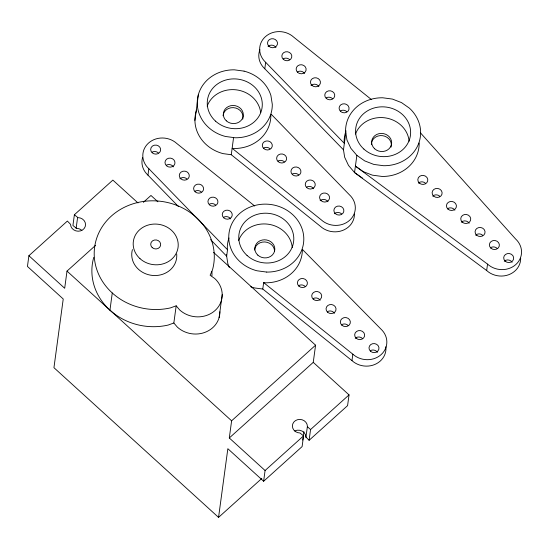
<?xml version="1.0" encoding="UTF-8"?>
<svg xmlns="http://www.w3.org/2000/svg" width="549" height="549" viewBox="0 0 549 549"><rect width="100%" height="100%" fill="white"/><g stroke="black" fill="none" stroke-linecap="round" stroke-linejoin="round"><path stroke-width="0.82" d="M213.554 252.389L315.579 345.184L313.253 362.354L349.04 394.896L347.586 405.629L309.108 440.291L305.958 437.045A7.521 6.78 7.7 0 0 294.621 430.992M305.91 437.388L307.406 426.312A7.521 6.78 7.7 0 0 299.816 419.409A7.521 6.78 7.7 0 0 292.397 426.093A7.521 6.78 7.7 0 0 299.987 432.996L303.563 435.865L302.108 446.591L263.63 481.253L227.842 448.711L218.557 517.391L53.946 367.686L63.231 298.999L27.45 266.45L28.898 255.717L67.383 221.062L70.533 224.308A7.521 6.78 7.7 0 0 78.123 231.211A7.521 6.78 7.7 0 0 85.548 224.527A7.521 6.78 7.7 0 0 77.951 217.624L74.383 214.755L112.861 180.099L137.977 202.938M74.383 214.755L72.928 225.488L76.503 228.357A7.521 6.78 7.7 0 1 81.835 230.422M95.629 245.314L67.005 271.096L64.686 288.266L28.898 255.717M76.126 228.398L77.574 217.665M109.951 310.151L112.27 292.981M178.363 206.465L147.962 175.152L148.834 168.715A20.052 18.083 7.7 0 1 148.505 143.09A20.052 18.083 7.7 0 1 176.812 143.502L254.688 206.005M194.916 120.423L198.409 94.476M219.888 311.757A25.062 22.605 7.7 0 1 204.708 332.454A25.062 22.605 7.7 0 1 177.375 327.149L173.848 322.997L176.174 305.82L170.451 307.893A60.157 54.248 7.7 0 1 94.49 259.025A60.157 54.248 7.7 0 1 158.805 201.099A60.157 54.248 7.7 0 1 212.429 270.081L210.116 275.255L214.686 278.467A25.062 22.605 7.7 0 1 215.084 310.494A25.062 22.605 7.7 0 1 179.701 309.979L176.174 305.82M354.448 214.021A20.052 18.083 7.7 0 1 342.302 230.573A20.052 18.083 7.7 0 1 320.438 226.332L231.266 154.729L233.586 137.552M228.947 237.992A37.593 33.908 7.7 0 0 227.3 248.299L227.526 249.754L226.655 256.191L210.562 239.618M219.113 317.61L222.215 294.587M520.678 258.236A20.052 18.083 7.7 0 1 508.532 274.795A20.052 18.083 7.7 0 1 486.668 270.547L354.544 172.551L348.498 165.427L344.642 157.179L343.482 149.822L264.803 68.769L265.675 62.325A20.052 18.083 7.7 0 1 265.359 36.708A20.052 18.083 7.7 0 1 293.667 37.119L371.522 99.637M263.63 481.253L265.078 470.52L229.297 437.978L231.616 420.809L315.579 345.184M385.885 346.735A20.052 18.083 7.7 0 1 374.631 364.563A20.052 18.083 7.7 0 1 351.971 360.624L262.786 289.035L263.65 282.598L265.263 282.81A37.593 33.908 7.7 0 0 302.362 249.383L380.828 328.975A20.052 18.083 7.7 0 1 381.15 354.592A20.052 18.083 7.7 0 1 352.842 354.187L263.65 282.598M302.746 440.072L303.089 437.532M303.322 435.837L303.892 431.596M343.482 149.822L345.808 132.652M309.108 440.291L310.556 429.558L349.04 394.896M356.871 155.381L364.708 160.891L373.8 164.419L383.531 165.716A37.593 33.908 7.7 0 0 417.94 145.252A37.593 33.908 7.7 0 0 409.348 108.112L401.504 102.601L392.411 99.074L382.68 97.777A37.593 33.908 7.7 0 0 345.575 131.197L346.968 140.009L350.818 148.257L356.871 155.381L354.544 172.551L362.388 178.061M351.971 360.624L352.842 354.187M486.668 270.547L487.539 264.11L355.416 166.114L363.26 171.624L372.352 175.152L382.083 176.449A37.593 33.908 7.7 0 0 419.189 143.028M143.337 202.348L150.968 195.471L157.913 201.792M229.297 437.978L313.253 362.354M265.078 470.52L303.563 435.865M218.557 517.391L261.811 478.44M173.848 322.997L168.124 325.07A60.157 54.248 7.7 0 1 93.749 257.419M231.266 154.729L223.148 153.638A37.593 33.908 7.7 0 1 196.569 110.109M262.786 289.035L254.661 287.957A37.593 33.908 7.7 0 1 250.763 286.75M307.365 426.655L310.556 429.558M67.005 271.096L231.616 420.809M265.675 62.325L344.353 143.385L344.127 141.93A37.593 33.908 7.7 0 1 346.048 130.854M271.213 114.24L349.301 194.682A20.052 18.083 7.7 0 1 349.617 220.307A20.052 18.083 7.7 0 1 321.309 219.888L232.138 148.285L233.744 148.505A37.593 33.908 7.7 0 0 270.849 115.077M148.834 168.715L227.526 249.754M420.486 132.892L515.525 238.904A20.052 18.083 7.7 0 1 515.847 264.522A20.052 18.083 7.7 0 1 487.539 264.11M226.428 254.736L227.814 263.547A37.593 33.908 7.7 0 0 229.276 267.404M264.803 68.769A20.052 18.083 7.7 0 1 259.91 49.691M268.063 46.397A5.01 4.522 7.7 0 1 275.948 47.454M283.408 58.716A5.01 4.522 7.7 0 1 289.453 59.518M311.009 85.452A5.01 4.522 7.7 0 1 318.887 86.509M297.723 71.734A5.01 4.522 7.7 0 1 304.578 73.491M340.661 110.788A5.01 4.522 7.7 0 1 346.707 111.591M326.346 97.77A5.01 4.522 7.7 0 1 332.399 98.573M418.359 183.092A5.01 4.522 7.7 0 1 425.434 183.194M461.297 222.146A5.01 4.522 7.7 0 1 469.182 223.196M355.491 134.093A27.574 24.863 7.7 0 1 384.938 117.829A27.574 24.863 7.7 0 1 409.101 141.258M475.612 235.164A5.01 4.522 7.7 0 1 482.688 235.267M448.011 208.421A5.01 4.522 7.7 0 1 454.867 210.178M432.674 196.11A5.01 4.522 7.7 0 1 439.749 196.213M490.957 247.475A5.01 4.522 7.7 0 1 497.003 248.285M504.243 261.2A5.01 4.522 7.7 0 1 512.128 262.25M371.357 144.476A10.026 9.045 7.7 0 1 382.557 135.665A10.026 9.045 7.7 0 1 391.06 147.111M370.568 350.571A5.01 4.522 7.7 0 1 377.424 352.328M298.985 285.487A5.01 4.522 7.7 0 1 305.038 286.297M313.301 298.505A5.01 4.522 7.7 0 1 320.163 300.262M327.623 311.523A5.01 4.522 7.7 0 1 334.478 313.28M341.938 324.534A5.01 4.522 7.7 0 1 347.984 325.344M355.224 338.259A5.01 4.522 7.7 0 1 362.306 338.362M147.962 175.152A20.052 18.083 7.7 0 1 142.555 157.577M152.245 152.08A5.01 4.522 7.7 0 1 158.29 152.883M166.56 165.091A5.01 4.522 7.7 0 1 173.415 166.848M195.19 191.127A5.01 4.522 7.7 0 1 201.243 191.93M179.846 178.816A5.01 4.522 7.7 0 1 186.928 178.919M223.827 217.157A5.01 4.522 7.7 0 1 230.683 218.914M209.505 204.139A5.01 4.522 7.7 0 1 215.558 204.949M254.558 250.056A10.026 9.045 7.7 0 1 264.858 241.944A10.026 9.045 7.7 0 1 274.548 251.133M238.664 240.462A27.574 24.863 7.7 0 1 268.104 224.198A27.574 24.863 7.7 0 1 292.274 247.62M306.836 186.983A5.01 4.522 7.7 0 1 313.692 188.739M292.521 173.964A5.01 4.522 7.7 0 1 298.567 174.774M320.122 200.708A5.01 4.522 7.7 0 1 328.007 201.758M334.437 213.726A5.01 4.522 7.7 0 1 341.512 213.829M278.206 160.946A5.01 4.522 7.7 0 1 284.258 161.756M263.891 147.928A5.01 4.522 7.7 0 1 269.943 148.738M207.151 106.149A27.574 24.863 7.7 0 1 236.152 89.83A27.574 24.863 7.7 0 1 260.679 112.497M223.052 115.743A10.026 9.045 7.7 0 1 233.352 107.631A10.026 9.045 7.7 0 1 243.035 116.82M243.008 117.61A10.026 9.045 7.7 0 1 242.727 119.16M211.928 271.556A60.157 54.248 7.7 0 1 211.948 275.708M176.689 253.974A22.557 20.34 7.7 0 1 152.396 275.426A22.557 20.34 7.7 0 1 132.433 249.575M244.072 71.13L234.348 69.826A37.593 33.908 7.7 0 0 197.503 98.82A37.593 33.908 7.7 0 0 225.467 136.468L235.192 137.772A37.593 33.908 7.7 0 0 272.297 104.351L270.911 95.54A37.593 33.908 7.7 0 0 244.072 71.13M266.711 272.078L256.98 270.781A37.593 33.908 7.7 0 1 237.25 215.86A37.593 33.908 7.7 0 1 300.111 224.246A37.593 33.908 7.7 0 1 266.711 272.078M311.956 85.418A5.01 4.522 7.7 0 0 320.3 83.51A5.01 4.522 7.7 0 0 314.103 77.876A5.01 4.522 7.7 0 0 311.956 85.418M297.64 72.399A5.01 4.522 7.7 0 0 305.992 70.492A5.01 4.522 7.7 0 0 299.788 64.857A5.01 4.522 7.7 0 0 297.64 72.399M505.19 261.166A5.01 4.522 7.7 0 0 513.541 259.258A5.01 4.522 7.7 0 0 507.338 253.624A5.01 4.522 7.7 0 0 505.19 261.166M476.566 235.13A5.01 4.522 7.7 0 0 484.911 233.222A5.01 4.522 7.7 0 0 478.714 227.588A5.01 4.522 7.7 0 0 476.566 235.13M283.332 59.381A5.01 4.522 7.7 0 0 291.677 57.473A5.01 4.522 7.7 0 0 285.48 51.839A5.01 4.522 7.7 0 0 283.332 59.381M462.251 222.112A5.01 4.522 7.7 0 0 470.596 220.204A5.01 4.522 7.7 0 0 464.399 214.57A5.01 4.522 7.7 0 0 462.251 222.112M490.881 248.148A5.01 4.522 7.7 0 0 499.226 246.24A5.01 4.522 7.7 0 0 493.029 240.606A5.01 4.522 7.7 0 0 490.881 248.148M433.621 196.075A5.01 4.522 7.7 0 0 441.972 194.168A5.01 4.522 7.7 0 0 435.769 188.533A5.01 4.522 7.7 0 0 433.621 196.075M419.312 183.057A5.01 4.522 7.7 0 0 427.657 181.149A5.01 4.522 7.7 0 0 421.46 175.515A5.01 4.522 7.7 0 0 419.312 183.057M447.936 209.094A5.01 4.522 7.7 0 0 456.281 207.186A5.01 4.522 7.7 0 0 450.084 201.552A5.01 4.522 7.7 0 0 447.936 209.094M374.658 148.779A10.026 9.045 7.7 0 0 391.355 144.963A10.026 9.045 7.7 0 0 378.954 133.688A10.026 9.045 7.7 0 0 374.658 148.779M363.863 149.074A27.574 24.863 7.7 0 0 409.774 138.581A27.574 24.863 7.7 0 0 375.681 107.577A27.574 24.863 7.7 0 0 363.863 149.074M269.017 46.363A5.01 4.522 7.7 0 0 277.362 44.455A5.01 4.522 7.7 0 0 271.165 38.821A5.01 4.522 7.7 0 0 269.017 46.363M340.586 111.454A5.01 4.522 7.7 0 0 348.931 109.546A5.01 4.522 7.7 0 0 342.734 103.912A5.01 4.522 7.7 0 0 340.586 111.454M326.271 98.436A5.01 4.522 7.7 0 0 334.616 96.528A5.01 4.522 7.7 0 0 328.419 90.894A5.01 4.522 7.7 0 0 326.271 98.436M152.169 152.752A5.01 4.522 7.7 0 0 160.514 150.838A5.01 4.522 7.7 0 0 154.31 145.204A5.01 4.522 7.7 0 0 152.169 152.752M370.493 351.236A5.01 4.522 7.7 0 0 378.837 349.329A5.01 4.522 7.7 0 0 372.641 343.695A5.01 4.522 7.7 0 0 370.493 351.236M180.799 178.782A5.01 4.522 7.7 0 0 189.144 176.874A5.01 4.522 7.7 0 0 182.947 171.233A5.01 4.522 7.7 0 0 180.799 178.782M341.862 325.207A5.01 4.522 7.7 0 0 350.207 323.299A5.01 4.522 7.7 0 0 344.01 317.665A5.01 4.522 7.7 0 0 341.862 325.207M223.752 217.829A5.01 4.522 7.7 0 0 232.097 215.915A5.01 4.522 7.7 0 0 225.893 210.281A5.01 4.522 7.7 0 0 223.752 217.829M327.547 312.189A5.01 4.522 7.7 0 0 335.892 310.281A5.01 4.522 7.7 0 0 329.688 304.647A5.01 4.522 7.7 0 0 327.547 312.189M356.177 338.225A5.01 4.522 7.7 0 0 364.522 336.311A5.01 4.522 7.7 0 0 358.325 330.676A5.01 4.522 7.7 0 0 356.177 338.225M209.43 204.811A5.01 4.522 7.7 0 0 217.781 202.904A5.01 4.522 7.7 0 0 211.578 197.269A5.01 4.522 7.7 0 0 209.43 204.811M195.115 191.793A5.01 4.522 7.7 0 0 203.459 189.885A5.01 4.522 7.7 0 0 197.263 184.251A5.01 4.522 7.7 0 0 195.115 191.793M166.484 165.764A5.01 4.522 7.7 0 0 174.829 163.856A5.01 4.522 7.7 0 0 168.632 158.222A5.01 4.522 7.7 0 0 166.484 165.764M313.225 299.178A5.01 4.522 7.7 0 0 321.577 297.27A5.01 4.522 7.7 0 0 315.373 291.629A5.01 4.522 7.7 0 0 313.225 299.178M257.831 255.148A10.026 9.045 7.7 0 0 274.527 251.325A10.026 9.045 7.7 0 0 262.127 240.057A10.026 9.045 7.7 0 0 257.831 255.148M247.043 255.443A27.574 24.863 7.7 0 0 292.946 244.943A27.574 24.863 7.7 0 0 258.847 213.945A27.574 24.863 7.7 0 0 247.043 255.443M298.91 286.159A5.01 4.522 7.7 0 0 307.255 284.252A5.01 4.522 7.7 0 0 301.058 278.618A5.01 4.522 7.7 0 0 298.91 286.159M292.445 174.637A5.01 4.522 7.7 0 0 300.79 172.729A5.01 4.522 7.7 0 0 294.593 167.095A5.01 4.522 7.7 0 0 292.445 174.637M321.069 200.673A5.01 4.522 7.7 0 0 329.421 198.765A5.01 4.522 7.7 0 0 323.217 193.131A5.01 4.522 7.7 0 0 321.069 200.673M278.13 161.619A5.01 4.522 7.7 0 0 286.475 159.711A5.01 4.522 7.7 0 0 280.278 154.07A5.01 4.522 7.7 0 0 278.13 161.619M306.754 187.655A5.01 4.522 7.7 0 0 315.105 185.747A5.01 4.522 7.7 0 0 308.909 180.113A5.01 4.522 7.7 0 0 306.754 187.655M335.384 213.691A5.01 4.522 7.7 0 0 343.729 211.784A5.01 4.522 7.7 0 0 337.532 206.149A5.01 4.522 7.7 0 0 335.384 213.691M263.815 148.601A5.01 4.522 7.7 0 0 272.16 146.693A5.01 4.522 7.7 0 0 265.963 141.052A5.01 4.522 7.7 0 0 263.815 148.601M215.531 121.13A27.574 24.863 7.7 0 0 261.434 110.637A27.574 24.863 7.7 0 0 227.348 79.632A27.574 24.863 7.7 0 0 215.531 121.13M226.325 120.835A10.026 9.045 7.7 0 0 243.015 117.019A10.026 9.045 7.7 0 0 230.621 105.744A10.026 9.045 7.7 0 0 226.325 120.835M152.203 247.585A5.01 4.522 7.7 0 0 160.548 245.678A5.01 4.522 7.7 0 0 154.351 240.043A5.01 4.522 7.7 0 0 152.203 247.585M139.961 258.613A22.557 20.34 7.7 0 0 177.519 250.028A22.557 20.34 7.7 0 0 149.63 224.665A22.557 20.34 7.7 0 0 139.961 258.613"/></g></svg>
